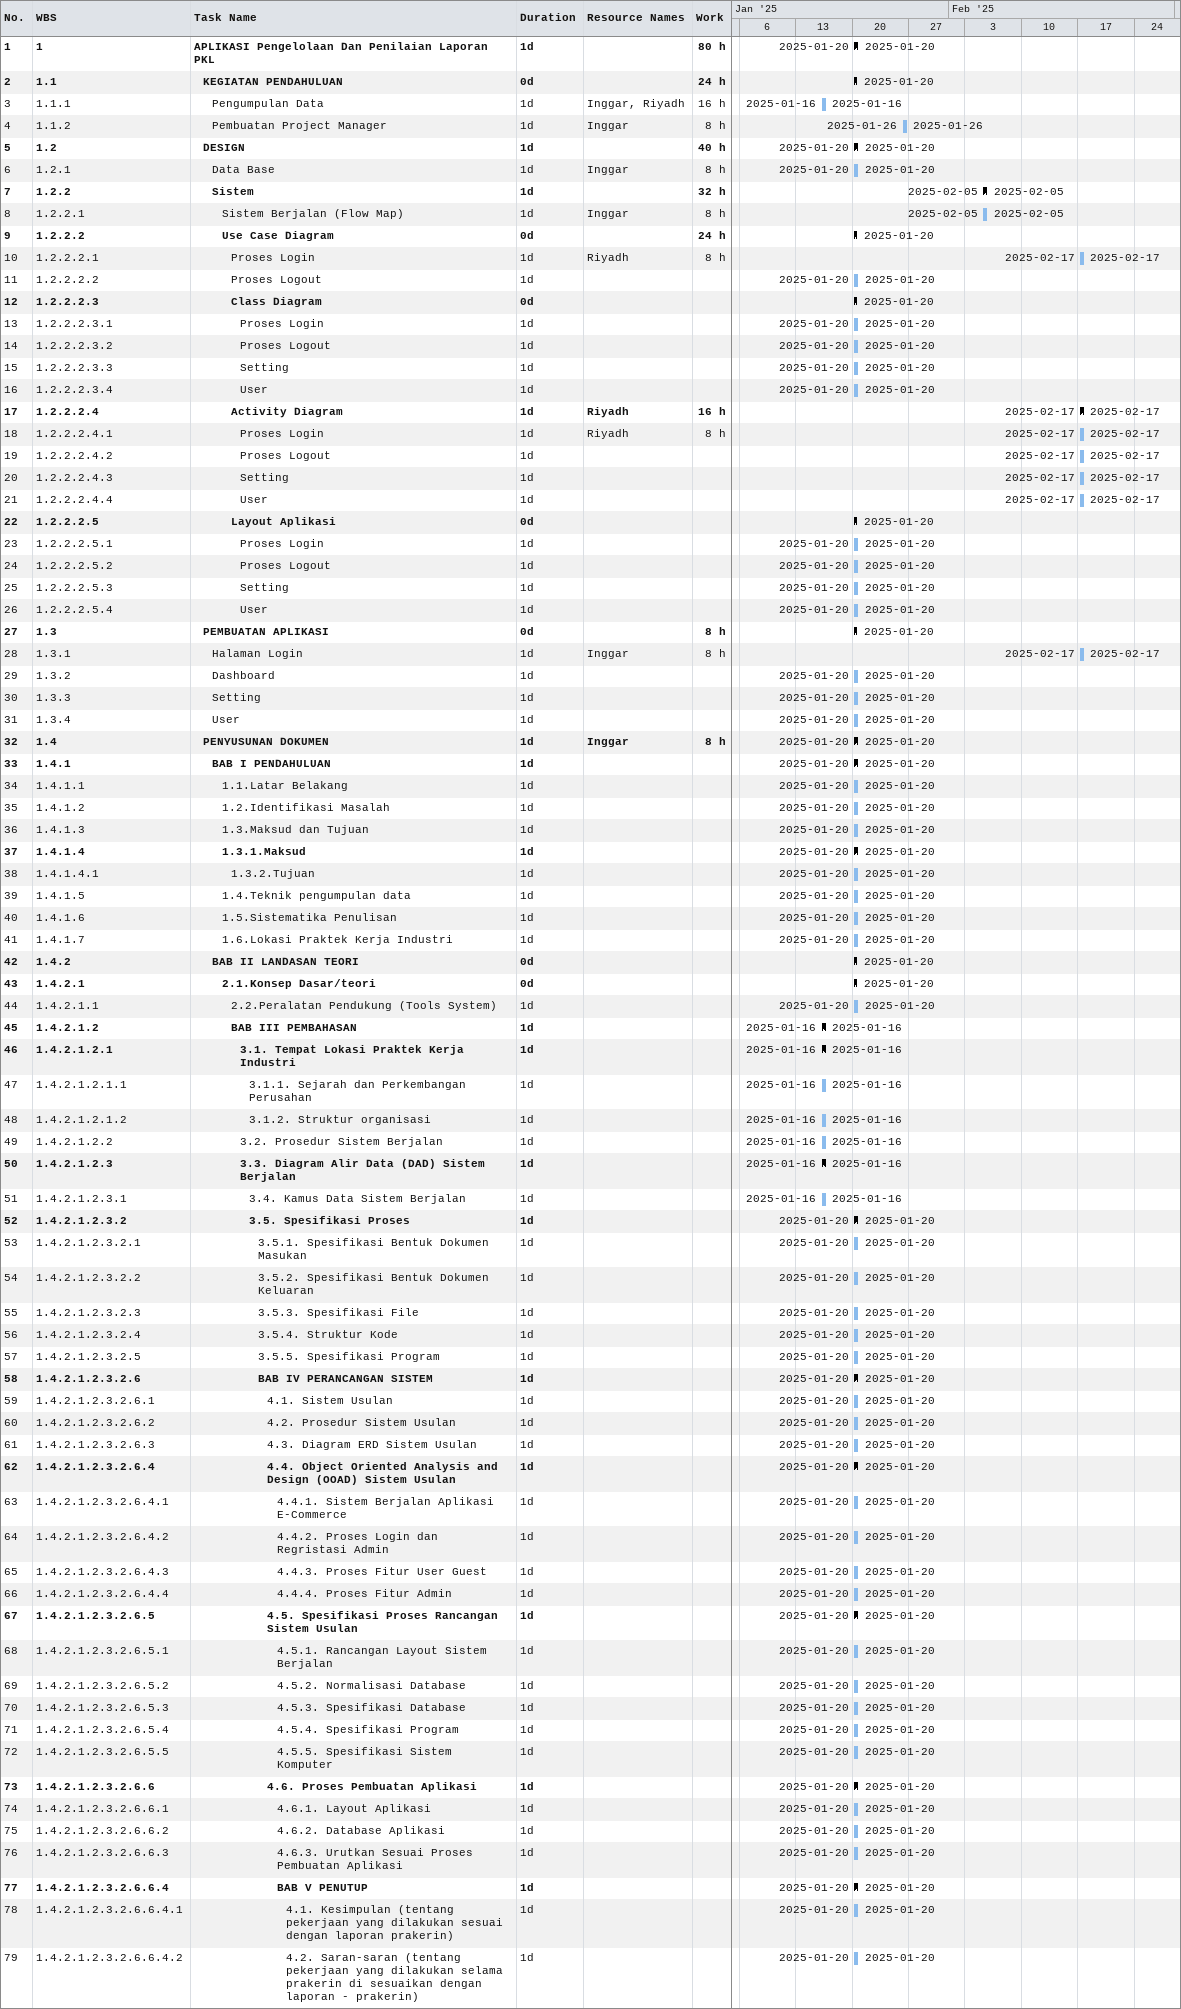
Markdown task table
| ID | WBS | Task | Duration | Start | Finish | Resources | Work (h) |
|---|---|---|---|---|---|---|---|
| 1 | 1 | **APLIKASI Pengelolaan Dan Penilaian Laporan PKL** | 1d | 2025-01-20 | 2025-01-20 |  | 80 |
| 2 | 1.1 | **KEGIATAN PENDAHULUAN** | 0d | 2025-01-20 | 2025-01-20 |  | 24 |
| 3 | 1.1.1 | Pengumpulan Data | 1d | 2025-01-16 | 2025-01-16 | Inggar, Riyadh | 16 |
| 4 | 1.1.2 | Pembuatan Project Manager | 1d | 2025-01-26 | 2025-01-26 | Inggar | 8 |
| 5 | 1.2 | **DESIGN** | 1d | 2025-01-20 | 2025-01-20 |  | 40 |
| 6 | 1.2.1 | Data Base | 1d | 2025-01-20 | 2025-01-20 | Inggar | 8 |
| 7 | 1.2.2 | **Sistem** | 1d | 2025-02-05 | 2025-02-05 |  | 32 |
| 8 | 1.2.2.1 | Sistem Berjalan (Flow Map) | 1d | 2025-02-05 | 2025-02-05 | Inggar | 8 |
| 9 | 1.2.2.2 | **Use Case Diagram** | 0d | 2025-01-20 | 2025-01-20 |  | 24 |
| 10 | 1.2.2.2.1 | Proses Login | 1d | 2025-02-17 | 2025-02-17 | Riyadh | 8 |
| 11 | 1.2.2.2.2 | Proses Logout | 1d | 2025-01-20 | 2025-01-20 |  |  |
| 12 | 1.2.2.2.3 | **Class Diagram** | 0d | 2025-01-20 | 2025-01-20 |  |  |
| 13 | 1.2.2.2.3.1 | Proses Login | 1d | 2025-01-20 | 2025-01-20 |  |  |
| 14 | 1.2.2.2.3.2 | Proses Logout | 1d | 2025-01-20 | 2025-01-20 |  |  |
| 15 | 1.2.2.2.3.3 | Setting | 1d | 2025-01-20 | 2025-01-20 |  |  |
| 16 | 1.2.2.2.3.4 | User | 1d | 2025-01-20 | 2025-01-20 |  |  |
| 17 | 1.2.2.2.4 | **Activity Diagram** | 1d | 2025-02-17 | 2025-02-17 | Riyadh | 16 |
| 18 | 1.2.2.2.4.1 | Proses Login | 1d | 2025-02-17 | 2025-02-17 | Riyadh | 8 |
| 19 | 1.2.2.2.4.2 | Proses Logout | 1d | 2025-02-17 | 2025-02-17 |  |  |
| 20 | 1.2.2.2.4.3 | Setting | 1d | 2025-02-17 | 2025-02-17 |  |  |
| 21 | 1.2.2.2.4.4 | User | 1d | 2025-02-17 | 2025-02-17 |  |  |
| 22 | 1.2.2.2.5 | **Layout Aplikasi** | 0d | 2025-01-20 | 2025-01-20 |  |  |
| 23 | 1.2.2.2.5.1 | Proses Login | 1d | 2025-01-20 | 2025-01-20 |  |  |
| 24 | 1.2.2.2.5.2 | Proses Logout | 1d | 2025-01-20 | 2025-01-20 |  |  |
| 25 | 1.2.2.2.5.3 | Setting | 1d | 2025-01-20 | 2025-01-20 |  |  |
| 26 | 1.2.2.2.5.4 | User | 1d | 2025-01-20 | 2025-01-20 |  |  |
| 27 | 1.3 | **PEMBUATAN APLIKASI** | 0d | 2025-01-20 | 2025-01-20 |  | 8 |
| 28 | 1.3.1 | Halaman Login | 1d | 2025-02-17 | 2025-02-17 | Inggar | 8 |
| 29 | 1.3.2 | Dashboard | 1d | 2025-01-20 | 2025-01-20 |  |  |
| 30 | 1.3.3 | Setting | 1d | 2025-01-20 | 2025-01-20 |  |  |
| 31 | 1.3.4 | User | 1d | 2025-01-20 | 2025-01-20 |  |  |
| 32 | 1.4 | **PENYUSUNAN DOKUMEN** | 1d | 2025-01-20 | 2025-01-20 | Inggar | 8 |
| 33 | 1.4.1 | **BAB I PENDAHULUAN** | 1d | 2025-01-20 | 2025-01-20 |  |  |
| 34 | 1.4.1.1 | 1.1.Latar Belakang | 1d | 2025-01-20 | 2025-01-20 |  |  |
| 35 | 1.4.1.2 | 1.2.Identifikasi Masalah | 1d | 2025-01-20 | 2025-01-20 |  |  |
| 36 | 1.4.1.3 | 1.3.Maksud dan Tujuan | 1d | 2025-01-20 | 2025-01-20 |  |  |
| 37 | 1.4.1.4 | **1.3.1.Maksud** | 1d | 2025-01-20 | 2025-01-20 |  |  |
| 38 | 1.4.1.4.1 | 1.3.2.Tujuan | 1d | 2025-01-20 | 2025-01-20 |  |  |
| 39 | 1.4.1.5 | 1.4.Teknik pengumpulan data | 1d | 2025-01-20 | 2025-01-20 |  |  |
| 40 | 1.4.1.6 | 1.5.Sistematika Penulisan | 1d | 2025-01-20 | 2025-01-20 |  |  |
| 41 | 1.4.1.7 | 1.6.Lokasi Praktek Kerja Industri | 1d | 2025-01-20 | 2025-01-20 |  |  |
| 42 | 1.4.2 | **BAB II LANDASAN TEORI** | 0d | 2025-01-20 | 2025-01-20 |  |  |
| 43 | 1.4.2.1 | **2.1.Konsep Dasar/teori** | 0d | 2025-01-20 | 2025-01-20 |  |  |
| 44 | 1.4.2.1.1 | 2.2.Peralatan Pendukung (Tools System) | 1d | 2025-01-20 | 2025-01-20 |  |  |
| 45 | 1.4.2.1.2 | **BAB III PEMBAHASAN** | 1d | 2025-01-16 | 2025-01-16 |  |  |
| 46 | 1.4.2.1.2.1 | **3.1. Tempat Lokasi Praktek Kerja Industri** | 1d | 2025-01-16 | 2025-01-16 |  |  |
| 47 | 1.4.2.1.2.1.1 | 3.1.1. Sejarah dan Perkembangan Perusahan | 1d | 2025-01-16 | 2025-01-16 |  |  |
| 48 | 1.4.2.1.2.1.2 | 3.1.2. Struktur organisasi | 1d | 2025-01-16 | 2025-01-16 |  |  |
| 49 | 1.4.2.1.2.2 | 3.2. Prosedur Sistem Berjalan | 1d | 2025-01-16 | 2025-01-16 |  |  |
| 50 | 1.4.2.1.2.3 | **3.3. Diagram Alir Data (DAD) Sistem Berjalan** | 1d | 2025-01-16 | 2025-01-16 |  |  |
| 51 | 1.4.2.1.2.3.1 | 3.4. Kamus Data Sistem Berjalan | 1d | 2025-01-16 | 2025-01-16 |  |  |
| 52 | 1.4.2.1.2.3.2 | **3.5. Spesifikasi Proses** | 1d | 2025-01-20 | 2025-01-20 |  |  |
| 53 | 1.4.2.1.2.3.2.1 | 3.5.1. Spesifikasi Bentuk Dokumen Masukan | 1d | 2025-01-20 | 2025-01-20 |  |  |
| 54 | 1.4.2.1.2.3.2.2 | 3.5.2. Spesifikasi Bentuk Dokumen Keluaran | 1d | 2025-01-20 | 2025-01-20 |  |  |
| 55 | 1.4.2.1.2.3.2.3 | 3.5.3. Spesifikasi File | 1d | 2025-01-20 | 2025-01-20 |  |  |
| 56 | 1.4.2.1.2.3.2.4 | 3.5.4. Struktur Kode | 1d | 2025-01-20 | 2025-01-20 |  |  |
| 57 | 1.4.2.1.2.3.2.5 | 3.5.5. Spesifikasi Program | 1d | 2025-01-20 | 2025-01-20 |  |  |
| 58 | 1.4.2.1.2.3.2.6 | **BAB IV PERANCANGAN SISTEM** | 1d | 2025-01-20 | 2025-01-20 |  |  |
| 59 | 1.4.2.1.2.3.2.6.1 | 4.1. Sistem Usulan | 1d | 2025-01-20 | 2025-01-20 |  |  |
| 60 | 1.4.2.1.2.3.2.6.2 | 4.2. Prosedur Sistem Usulan | 1d | 2025-01-20 | 2025-01-20 |  |  |
| 61 | 1.4.2.1.2.3.2.6.3 | 4.3. Diagram ERD Sistem Usulan | 1d | 2025-01-20 | 2025-01-20 |  |  |
| 62 | 1.4.2.1.2.3.2.6.4 | **4.4. Object Oriented Analysis and Design (OOAD) Sistem Usulan** | 1d | 2025-01-20 | 2025-01-20 |  |  |
| 63 | 1.4.2.1.2.3.2.6.4.1 | 4.4.1. Sistem Berjalan Aplikasi E-Commerce | 1d | 2025-01-20 | 2025-01-20 |  |  |
| 64 | 1.4.2.1.2.3.2.6.4.2 | 4.4.2. Proses Login dan Regristasi Admin | 1d | 2025-01-20 | 2025-01-20 |  |  |
| 65 | 1.4.2.1.2.3.2.6.4.3 | 4.4.3. Proses Fitur User Guest | 1d | 2025-01-20 | 2025-01-20 |  |  |
| 66 | 1.4.2.1.2.3.2.6.4.4 | 4.4.4. Proses Fitur Admin | 1d | 2025-01-20 | 2025-01-20 |  |  |
| 67 | 1.4.2.1.2.3.2.6.5 | **4.5. Spesifikasi Proses Rancangan Sistem Usulan** | 1d | 2025-01-20 | 2025-01-20 |  |  |
| 68 | 1.4.2.1.2.3.2.6.5.1 | 4.5.1. Rancangan Layout Sistem Berjalan | 1d | 2025-01-20 | 2025-01-20 |  |  |
| 69 | 1.4.2.1.2.3.2.6.5.2 | 4.5.2. Normalisasi Database | 1d | 2025-01-20 | 2025-01-20 |  |  |
| 70 | 1.4.2.1.2.3.2.6.5.3 | 4.5.3. Spesifikasi Database | 1d | 2025-01-20 | 2025-01-20 |  |  |
| 71 | 1.4.2.1.2.3.2.6.5.4 | 4.5.4. Spesifikasi Program | 1d | 2025-01-20 | 2025-01-20 |  |  |
| 72 | 1.4.2.1.2.3.2.6.5.5 | 4.5.5. Spesifikasi Sistem Komputer | 1d | 2025-01-20 | 2025-01-20 |  |  |
| 73 | 1.4.2.1.2.3.2.6.6 | **4.6. Proses Pembuatan Aplikasi** | 1d | 2025-01-20 | 2025-01-20 |  |  |
| 74 | 1.4.2.1.2.3.2.6.6.1 | 4.6.1. Layout Aplikasi | 1d | 2025-01-20 | 2025-01-20 |  |  |
| 75 | 1.4.2.1.2.3.2.6.6.2 | 4.6.2. Database Aplikasi | 1d | 2025-01-20 | 2025-01-20 |  |  |
| 76 | 1.4.2.1.2.3.2.6.6.3 | 4.6.3. Urutkan Sesuai Proses Pembuatan Aplikasi | 1d | 2025-01-20 | 2025-01-20 |  |  |
| 77 | 1.4.2.1.2.3.2.6.6.4 | **BAB V PENUTUP** | 1d | 2025-01-20 | 2025-01-20 |  |  |
| 78 | 1.4.2.1.2.3.2.6.6.4.1 | 4.1. Kesimpulan (tentang pekerjaan yang dilakukan sesuai dengan laporan prakerin) | 1d | 2025-01-20 | 2025-01-20 |  |  |
| 79 | 1.4.2.1.2.3.2.6.6.4.2 | 4.2. Saran-saran (tentang pekerjaan yang dilakukan selama prakerin di sesuaikan dengan laporan - prakerin) | 1d | 2025-01-20 | 2025-01-20 |  |  |
